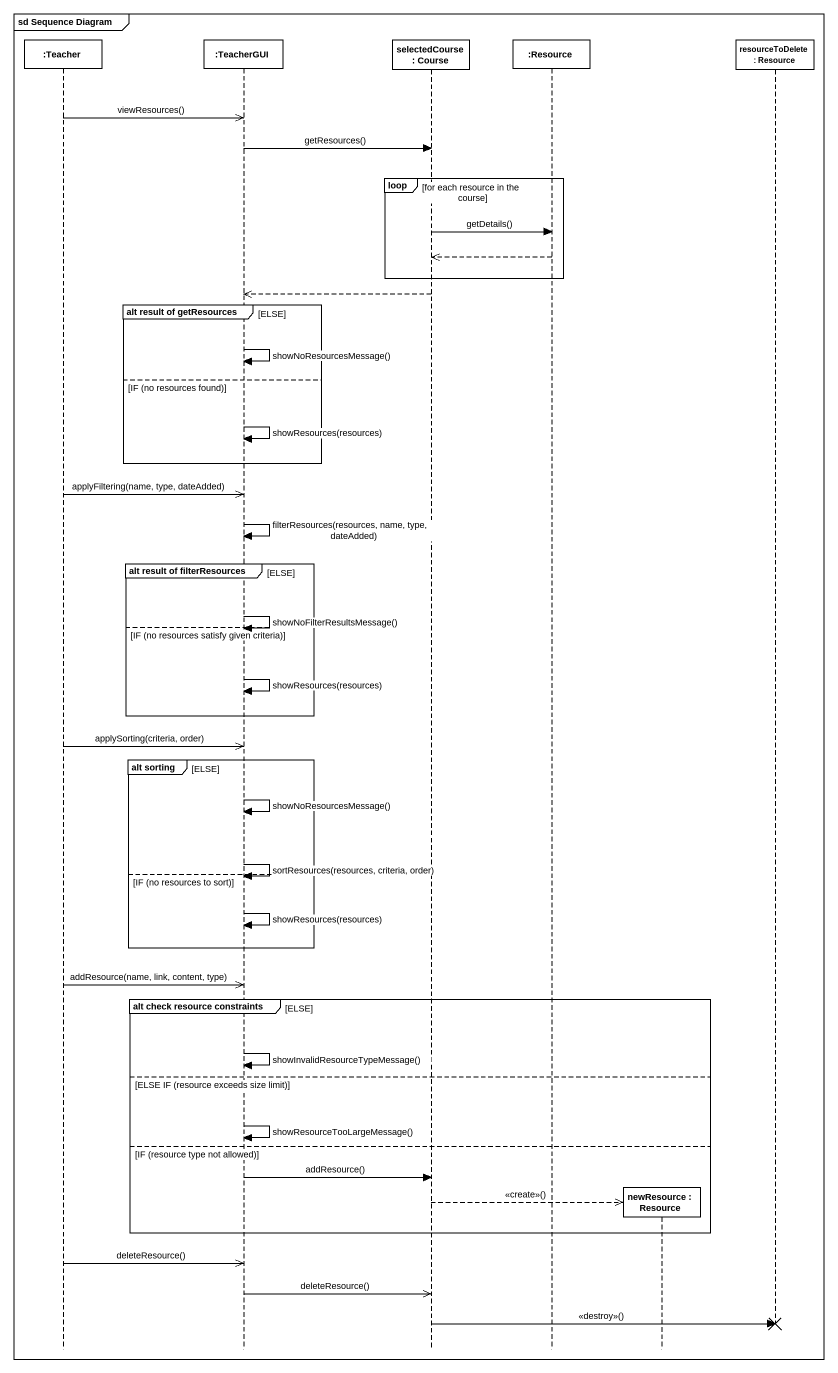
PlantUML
@startuml
mainframe sd Sequence Diagram
hide footbox
participant ":Teacher" as Teacher
participant ":TeacherGUI" as TeacherGUI
participant "selectedCourse : Course" as selectedCourse
participant ":Resource" as Resource
participant "newResource : Resource" as newResource
participant "resourceToDelete : Resource" as resourceToDelete

Teacher ->> TeacherGUI : viewResources()
TeacherGUI -> selectedCourse : getResources()
loop for each resource in the course
  selectedCourse -> Resource : getDetails()
  Resource -->> selectedCourse
end
selectedCourse -->> TeacherGUI
group alt result of getResources [ELSE]
  TeacherGUI -> TeacherGUI : showNoResourcesMessage()
else IF (no resources found)
  TeacherGUI -> TeacherGUI : showResources(resources)
end
Teacher ->> TeacherGUI : applyFiltering(name, type, dateAdded)
TeacherGUI -> TeacherGUI : filterResources(resources, name, type, dateAdded)
group alt result of filterResources [ELSE]
  TeacherGUI -> TeacherGUI : showNoFilterResultsMessage()
else IF (no resources satisfy given criteria)
  TeacherGUI -> TeacherGUI : showResources(resources)
end
Teacher ->> TeacherGUI : applySorting(criteria, order)
group alt sorting [ELSE]
  TeacherGUI -> TeacherGUI : showNoResourcesMessage()
  TeacherGUI -> TeacherGUI : sortResources(resources, criteria, order)
else IF (no resources to sort)
  TeacherGUI -> TeacherGUI : showResources(resources)
end
Teacher ->> TeacherGUI : addResource(name, link, content, type)
group alt check resource constraints [ELSE]
  TeacherGUI -> TeacherGUI : showInvalidResourceTypeMessage()
else ELSE IF (resource exceeds size limit)
  TeacherGUI -> TeacherGUI : showResourceTooLargeMessage()
else IF (resource type not allowed)
  TeacherGUI -> selectedCourse : addResource()
  selectedCourse -->> newResource ** : <<create>>()
end
Teacher ->> TeacherGUI : deleteResource()
TeacherGUI ->> selectedCourse : deleteResource()
selectedCourse -> resourceToDelete !! : <<destroy>>()
@enduml
